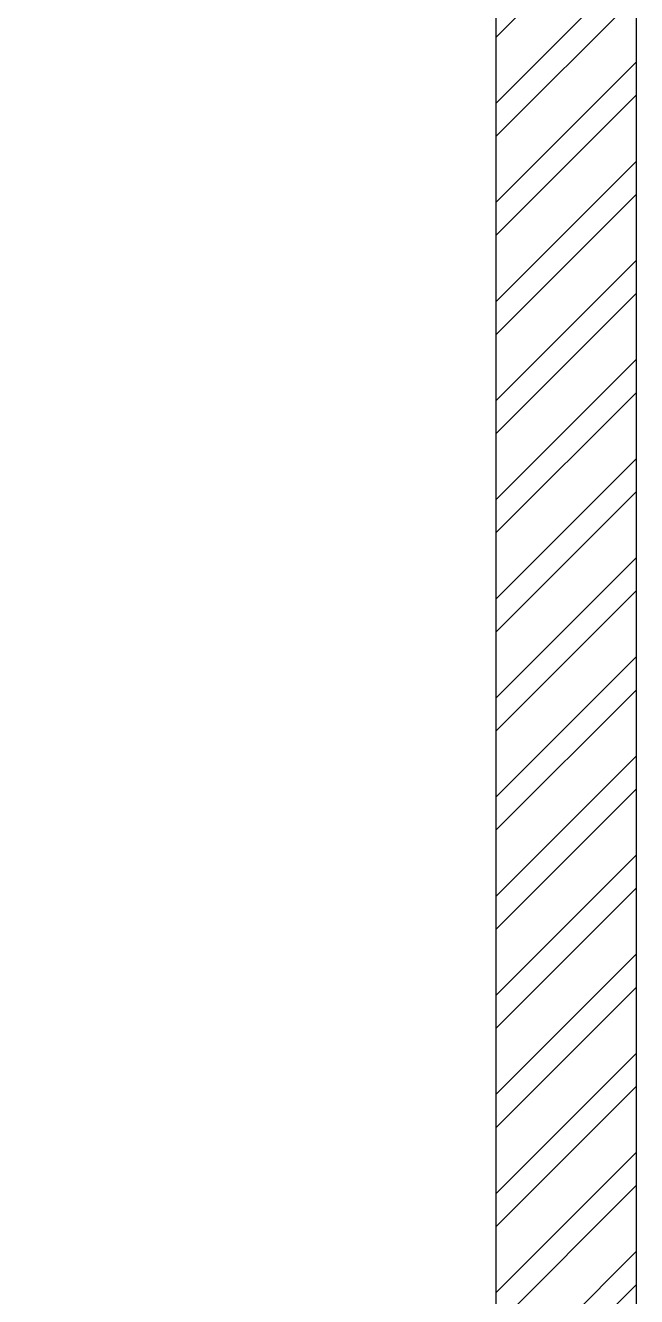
# Model space of a CAD drawing. Header units: feet. Extents: x 3040569 to 3051380, y -5725829 to -5707787.
# Drawn here: x 3047699 to 3048787, y -5713499 to -5711234 of the extents above; entities that cross this region are included whole.
import ezdxf

# ---------------------------------------------------------------- set-up
doc = ezdxf.new("R2010")
doc.units = ezdxf.units.FT
doc.header["$LTSCALE"] = 33
doc.header["$MEASUREMENT"] = 0
doc.layers.add('A-WALL', color=1, linetype='Continuous')
doc.layers.add('LENS-PARTITION', color=21, linetype='Continuous', lineweight=25)
doc.layers.add('LN-HATCH', color=251, linetype='Continuous', lineweight=0)

# ---------------------------------------------------------------- blocks, each defined once
blk = doc.blocks.new('A$C24c61a65')
at = {"layer": 'LN-HATCH'}
h = blk.add_hatch(dxfattribs=at)
h.set_pattern_fill('ANSI32', color=256, scale=333, angle=180)
h.set_pattern_definition([(225, (-6766788.097126138, 5279716.197831516), (88.29995930067012, -88.29995930067015), []), (225, (-6766846.963765573, 5279716.197831516), (88.29995930067012, -88.29995930067015), [])])
h.paths.add_polyline_path([(2152.105452673509, -6915.506340876222), (1896.105452673509, -6915.506340876222), (1896.105452673509, -8013.506340876222), (2152.105452673509, -8013.506340876222)])
h.paths.add_polyline_path([(2152.105452673509, 53.49365912377834), (1902.105452673509, 53.49365912377834), (1902.105452673509, -6275.506340876222), (2152.105452673509, -6275.506340876222)])
h.paths.add_polyline_path([(2152.105452673509, 6764.493659123778), (1902.105452673509, 6764.493659123778), (1902.105452673509, 701.4936591237783), (2152.105452673509, 701.4936591237783)])
at = {"layer": 'A-WALL'}
for p, q in [((1902.105452673509, 701.4936591237783), (1902.105452673509, 6764.493659123778)), ((2152.105452673509, -8013.506340876222), (2152.105452673509, 6764.493659123778))]:
    blk.add_line(p, q, dxfattribs=at)
blk.add_lwpolyline([(1896.105452673509, -8013.506340876222), (1896.105452673509, -6275.506340876222), (1902.105452673509, -6275.506340876222), (1902.105452673509, 6764.493659123778), (1763.10545267351, 6764.493659123778), (1763.10545267351, 8921.493659123778), (511.1054526735097, 8921.493659123778), (511.1054526735097, 5990.493659123778), (358.1054526735097, 5990.493659123778)], dxfattribs=at)

msp = doc.modelspace()

# ---------------------------------------------------------------- block references
at = {"layer": 'LENS-PARTITION'}
msp.add_blockref('A$C24c61a65', (3046634.597276103, -5716887.890194639), dxfattribs=at)

doc.saveas('drawing.dxf')
